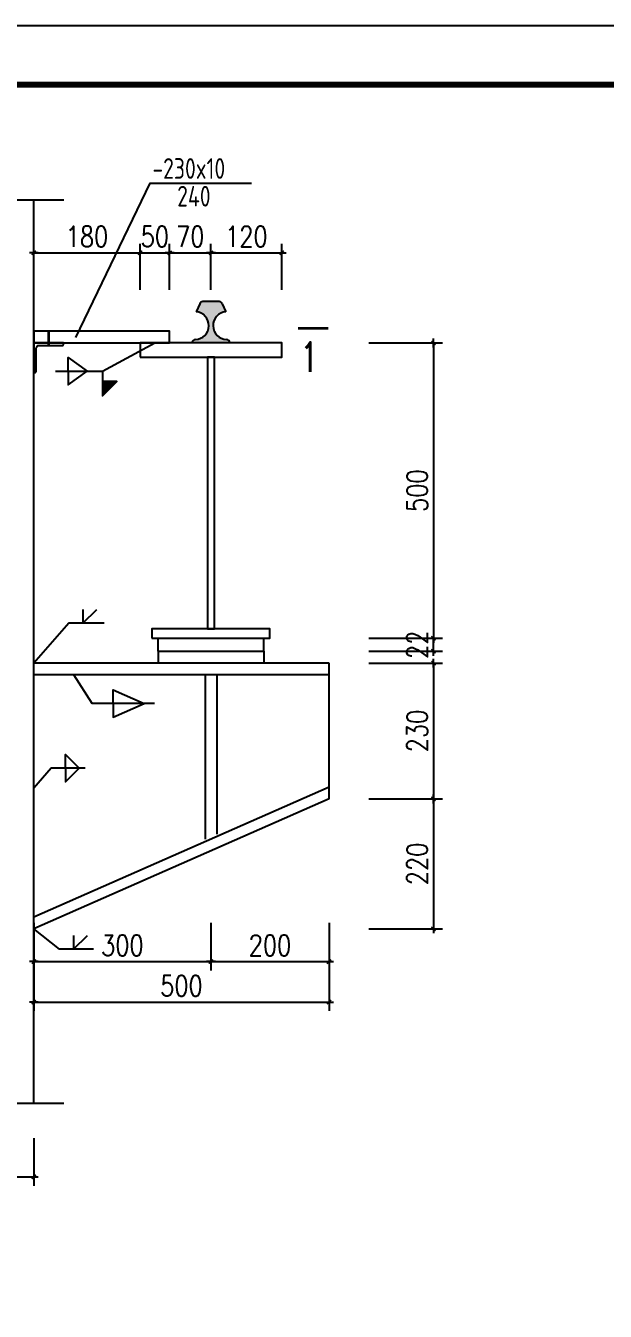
# Model space of a CAD drawing. Extents: x 69728788 to 149766163, y 20718153 to 43663798.
# Drawn here: x 74855870 to 74865686, y 20964879 to 20986646 of the extents above; entities that cross this region are included whole.
import ezdxf
from ezdxf.enums import TextEntityAlignment as Align

# ---------------------------------------------------------------- set-up
doc = ezdxf.new("R2010")
doc.units = 0
doc.header["$LTSCALE"] = 1000
doc.header["$MEASUREMENT"] = 0
doc.layers.get('0').update_dxf_attribs({"linetype": 'CONTINUOUS'})
doc.layers.get('DEFPOINTS').update_dxf_attribs({"linetype": 'CONTINUOUS'})
for name, color, linetype in [('1-TO', 3, 'CONTINUOUS'), ('AD', 3, 'CONTINUOUS'), ('AXIS', 3, 'CONTINUOUS'), ('PUB_DIM', 3, 'CONTINUOUS'), ('PUB_TEXT', 7, 'CONTINUOUS'), ('PUB_TITLE', 4, 'CONTINUOUS'), ('S', 2, 'CONTINUOUS')]:
    doc.layers.add(name, color=color, linetype=linetype)
doc.styles.add('DIM_FONT', font='SIMPLEX.shx', dxfattribs={"width": 0.8})
doc.styles.add('TSSD_Rein', font='atssdeng.shx', dxfattribs={"width": 0.7, "bigfont": 'atssdchn.shx'})
doc.dimstyles.new('AXIS-BZ-JD', dxfattribs={"dimtxt": 350, "dimasz": 0.5, "dimexe": 150, "dimexo": 100, "dimgap": 100, "dimtad": 1, "dimdec": 0, "dimlfac": 0.1, "dimzin": 0, "dimdsep": 46, "dimtxsty": 'DIM_FONT', "dimblk1": '_DIMX', "dimblk2": '_DIMX', "dimsah": 1, "dimcen": 0.09, "dimclrt": 3, "dimadec": 0, "dimazin": 0, "dimtfac": 1, "dimtdec": 0, "dimtix": 1, "dimtmove": 2, "dimatfit": 3, "dimldrblk": '_DIMX', "dimfxl": 1, "dimtolj": 1, "dimtzin": 0, "dimarcsym": 0})

# ---------------------------------------------------------------- blocks, each defined once
blk = doc.blocks.new('_DIMX')
blk.add_line((-150, 0), (150, 0))
at = {"const_width": 50}
blk.add_lwpolyline([(-70, -70), (70, 70)], dxfattribs=at)
blk = doc.blocks.new('*D390')
at = {"layer": 'AXIS', "color": 0, "lineweight": -2}
for p, q in [((74861682.38341905, 20973553.61323229), (74862926.71794738, 20973553.61323229)), ((74862776.71794738, 20973553.11323229), (74862776.71794738, 20971354.11323229)), ((74861682.38341905, 20971353.61323229), (74862926.71794738, 20971353.61323229))]:
    blk.add_line(p, q, dxfattribs=at)
at = {"layer": 'DEFPOINTS', "color": 0}
for p in [(74861582.38341905, 20973553.61323229), (74861582.38341905, 20971353.61323229), (74862776.71794738, 20971353.61323229)]:
    blk.add_point(p, dxfattribs=at)
at = {"layer": 'AXIS', "color": 0, "lineweight": -2, "xscale": 0.5, "yscale": 0.5, "zscale": 0.5}
for p, rotation in [((74862776.71794738, 20973553.61323229), 90), ((74862776.71794738, 20971353.61323229), 270)]:
    blk.add_blockref('_DIMX', p, dxfattribs=dict(at, rotation=rotation))
at = {"layer": 'AXIS', "color": 3, "insert": (74862501.71794738, 20972453.6132323), "char_height": 350, "attachment_point": 5, "rotation": 90, "style": 'DIM_FONT'}
blk.add_mtext('\\A1;220', dxfattribs=at)
blk = doc.blocks.new('*D391')
at = {"layer": 'AXIS', "color": 0, "lineweight": -2}
for p, q in [((74861682.38341905, 20975853.61323229), (74862926.71794738, 20975853.61323229)), ((74862776.71794738, 20975853.11323229), (74862776.71794738, 20973554.11323229)), ((74861682.38341905, 20973553.61323229), (74862926.71794738, 20973553.61323229))]:
    blk.add_line(p, q, dxfattribs=at)
at = {"layer": 'DEFPOINTS', "color": 0}
for p in [(74861582.38341905, 20975853.61323229), (74861582.38341905, 20973553.61323229), (74862776.71794738, 20973553.61323229)]:
    blk.add_point(p, dxfattribs=at)
at = {"layer": 'AXIS', "color": 0, "lineweight": -2, "xscale": 0.5, "yscale": 0.5, "zscale": 0.5}
for p, rotation in [((74862776.71794738, 20975853.61323229), 90), ((74862776.71794738, 20973553.61323229), 270)]:
    blk.add_blockref('_DIMX', p, dxfattribs=dict(at, rotation=rotation))
at = {"layer": 'AXIS', "color": 3, "insert": (74862501.71794738, 20974703.6132323), "char_height": 350, "attachment_point": 5, "rotation": 90, "style": 'DIM_FONT'}
blk.add_mtext('\\A1;230', dxfattribs=at)
blk = doc.blocks.new('*D392')
at = {"layer": 'AXIS', "color": 0, "lineweight": -2}
for p, q in [((74861682.38341905, 20981273.61323229), (74862926.71794738, 20981273.61323229)), ((74862776.71794738, 20981273.11323229), (74862776.71794738, 20976274.11323229)), ((74861682.38341905, 20976273.61323229), (74862926.71794738, 20976273.61323229))]:
    blk.add_line(p, q, dxfattribs=at)
at = {"layer": 'DEFPOINTS', "color": 0}
for p in [(74861582.38341905, 20981273.61323229), (74861582.38341905, 20976273.61323229), (74862776.71794738, 20976273.61323229)]:
    blk.add_point(p, dxfattribs=at)
at = {"layer": 'AXIS', "color": 0, "lineweight": -2, "xscale": 0.5, "yscale": 0.5, "zscale": 0.5}
for p, rotation in [((74862776.71794738, 20981273.61323229), 90), ((74862776.71794738, 20976273.61323229), 270)]:
    blk.add_blockref('_DIMX', p, dxfattribs=dict(at, rotation=rotation))
at = {"layer": 'AXIS', "color": 3, "insert": (74862501.71794738, 20978773.6132323), "char_height": 350, "attachment_point": 5, "rotation": 90, "style": 'DIM_FONT'}
blk.add_mtext('\\A1;500', dxfattribs=at)
blk = doc.blocks.new('*D393')
at = {"layer": 'AXIS', "color": 0, "lineweight": -2}
for p, q in [((74856007.53843144, 20970880.50333188), (74856007.53843144, 20969964.29960291)), ((74861007.53843144, 20970880.50333188), (74861007.53843144, 20969964.29960291)), ((74856008.03843144, 20970114.29960291), (74861007.03843144, 20970114.29960291))]:
    blk.add_line(p, q, dxfattribs=at)
at = {"layer": 'DEFPOINTS', "color": 0}
for p in [(74856007.53843144, 20970980.50333188), (74861007.53843144, 20970980.50333188), (74861007.53843144, 20970114.29960291)]:
    blk.add_point(p, dxfattribs=at)
at = {"layer": 'AXIS', "color": 0, "lineweight": -2, "xscale": 0.5, "yscale": 0.5, "zscale": 0.5, "rotation": 180}
blk.add_blockref('_DIMX', (74856007.53843144, 20970114.29960291), dxfattribs=at)
at = {"layer": 'AXIS', "color": 0, "lineweight": -2, "xscale": 0.5, "yscale": 0.5, "zscale": 0.5}
blk.add_blockref('_DIMX', (74861007.53843144, 20970114.29960291), dxfattribs=at)
at = {"layer": 'AXIS', "color": 3, "insert": (74858507.53843144, 20970389.29960291), "char_height": 350, "attachment_point": 5, "style": 'DIM_FONT'}
blk.add_mtext('\\A1;500', dxfattribs=at)
blk = doc.blocks.new('*D394')
at = {"layer": 'AXIS', "color": 0, "lineweight": -2}
for p, q in [((74859007.53843144, 20971453.61323229), (74859007.53843144, 20970649.74471181)), ((74861007.53843144, 20971453.61323229), (74861007.53843144, 20970649.74471181)), ((74859008.03843144, 20970799.74471181), (74861007.03843144, 20970799.74471181))]:
    blk.add_line(p, q, dxfattribs=at)
at = {"layer": 'DEFPOINTS', "color": 0}
for p in [(74859007.53843144, 20971553.61323229), (74861007.53843144, 20971553.61323229), (74861007.53843144, 20970799.74471181)]:
    blk.add_point(p, dxfattribs=at)
at = {"layer": 'AXIS', "color": 0, "lineweight": -2, "xscale": 0.5, "yscale": 0.5, "zscale": 0.5, "rotation": 180}
blk.add_blockref('_DIMX', (74859007.53843144, 20970799.74471181), dxfattribs=at)
at = {"layer": 'AXIS', "color": 0, "lineweight": -2, "xscale": 0.5, "yscale": 0.5, "zscale": 0.5}
blk.add_blockref('_DIMX', (74861007.53843144, 20970799.74471181), dxfattribs=at)
at = {"layer": 'AXIS', "color": 3, "insert": (74860007.53843144, 20971074.74471181), "char_height": 350, "attachment_point": 5, "style": 'DIM_FONT'}
blk.add_mtext('\\A1;200', dxfattribs=at)
blk = doc.blocks.new('*D395')
at = {"layer": 'AXIS', "color": 0, "lineweight": -2}
for p, q in [((74856007.53843144, 20971453.61323229), (74856007.53843144, 20970649.74471181)), ((74859007.53843144, 20971453.61323229), (74859007.53843144, 20970649.74471181)), ((74856008.03843144, 20970799.74471181), (74859007.03843144, 20970799.74471181))]:
    blk.add_line(p, q, dxfattribs=at)
at = {"layer": 'DEFPOINTS', "color": 0}
for p in [(74856007.53843144, 20971553.61323229), (74859007.53843144, 20971553.61323229), (74859007.53843144, 20970799.74471181)]:
    blk.add_point(p, dxfattribs=at)
at = {"layer": 'AXIS', "color": 0, "lineweight": -2, "xscale": 0.5, "yscale": 0.5, "zscale": 0.5, "rotation": 180}
blk.add_blockref('_DIMX', (74856007.53843144, 20970799.74471181), dxfattribs=at)
at = {"layer": 'AXIS', "color": 0, "lineweight": -2, "xscale": 0.5, "yscale": 0.5, "zscale": 0.5}
blk.add_blockref('_DIMX', (74859007.53843144, 20970799.74471181), dxfattribs=at)
at = {"layer": 'AXIS', "color": 3, "insert": (74857507.53843144, 20971074.74471181), "char_height": 350, "attachment_point": 5, "style": 'DIM_FONT'}
blk.add_mtext('\\A1;300', dxfattribs=at)
blk = doc.blocks.new('*D396')
at = {"layer": 'AXIS', "color": 0, "lineweight": -2}
for p, q in [((74859007.53843144, 20982171.47697992), (74859007.53843144, 20982950.89978314)), ((74860207.53843144, 20982171.47697992), (74860207.53843144, 20982950.89978314)), ((74859008.03843144, 20982800.89978314), (74860207.03843144, 20982800.89978314))]:
    blk.add_line(p, q, dxfattribs=at)
at = {"layer": 'DEFPOINTS', "color": 0}
for p in [(74860207.53843144, 20982800.89978314), (74859007.53843144, 20982071.47697992), (74860207.53843144, 20982071.47697992)]:
    blk.add_point(p, dxfattribs=at)
at = {"layer": 'AXIS', "color": 0, "lineweight": -2, "xscale": 0.5, "yscale": 0.5, "zscale": 0.5, "rotation": 180}
blk.add_blockref('_DIMX', (74859007.53843144, 20982800.89978314), dxfattribs=at)
at = {"layer": 'AXIS', "color": 0, "lineweight": -2, "xscale": 0.5, "yscale": 0.5, "zscale": 0.5}
blk.add_blockref('_DIMX', (74860207.53843144, 20982800.89978314), dxfattribs=at)
at = {"layer": 'AXIS', "color": 3, "insert": (74859607.53843144, 20983075.89978314), "char_height": 350, "attachment_point": 5, "style": 'DIM_FONT'}
blk.add_mtext('\\A1;120', dxfattribs=at)
blk = doc.blocks.new('*D397')
at = {"layer": 'AXIS', "color": 0, "lineweight": -2}
for p, q in [((74858307.53843144, 20982171.47697992), (74858307.53843144, 20982950.89978314)), ((74859007.53843144, 20982171.47697992), (74859007.53843144, 20982950.89978314)), ((74858308.03843144, 20982800.89978314), (74859007.03843144, 20982800.89978314))]:
    blk.add_line(p, q, dxfattribs=at)
at = {"layer": 'DEFPOINTS', "color": 0}
for p in [(74859007.53843144, 20982800.89978314), (74858307.53843144, 20982071.47697992), (74859007.53843144, 20982071.47697992)]:
    blk.add_point(p, dxfattribs=at)
at = {"layer": 'AXIS', "color": 0, "lineweight": -2, "xscale": 0.5, "yscale": 0.5, "zscale": 0.5, "rotation": 180}
blk.add_blockref('_DIMX', (74858307.53843144, 20982800.89978314), dxfattribs=at)
at = {"layer": 'AXIS', "color": 0, "lineweight": -2, "xscale": 0.5, "yscale": 0.5, "zscale": 0.5}
blk.add_blockref('_DIMX', (74859007.53843144, 20982800.89978314), dxfattribs=at)
at = {"layer": 'AXIS', "color": 3, "insert": (74858657.53843144, 20983075.89978314), "char_height": 350, "attachment_point": 5, "style": 'DIM_FONT'}
blk.add_mtext('\\A1;70', dxfattribs=at)
blk = doc.blocks.new('*D398')
at = {"layer": 'AXIS', "color": 0, "lineweight": -2}
for p, q in [((74857807.53843144, 20982171.47697992), (74857807.53843144, 20982950.89978314)), ((74858307.53843144, 20982171.47697992), (74858307.53843144, 20982950.89978314)), ((74857807.03843144, 20982800.89978314), (74857806.53843144, 20982800.89978314)), ((74857807.53843144, 20982800.89978314), (74858307.53843144, 20982800.89978314)), ((74858308.03843144, 20982800.89978314), (74858308.53843144, 20982800.89978314))]:
    blk.add_line(p, q, dxfattribs=at)
at = {"layer": 'DEFPOINTS', "color": 0}
for p in [(74858307.53843144, 20982800.89978314), (74857807.53843144, 20982071.47697992), (74858307.53843144, 20982071.47697992)]:
    blk.add_point(p, dxfattribs=at)
at = {"layer": 'AXIS', "color": 0, "lineweight": -2, "xscale": 0.5, "yscale": 0.5, "zscale": 0.5}
blk.add_blockref('_DIMX', (74857807.53843144, 20982800.89978314), dxfattribs=at)
at = {"layer": 'AXIS', "color": 0, "lineweight": -2, "xscale": 0.5, "yscale": 0.5, "zscale": 0.5, "rotation": 180}
blk.add_blockref('_DIMX', (74858307.53843144, 20982800.89978314), dxfattribs=at)
at = {"layer": 'AXIS', "color": 3, "insert": (74858057.53843144, 20983075.89978314), "char_height": 350, "attachment_point": 5, "style": 'DIM_FONT'}
blk.add_mtext('\\A1;50', dxfattribs=at)
blk = doc.blocks.new('*D399')
at = {"layer": 'AXIS', "color": 0, "lineweight": -2}
for p, q in [((74856007.53843144, 20982171.47697992), (74856007.53843144, 20982950.89978314)), ((74857807.53843144, 20982171.47697992), (74857807.53843144, 20982950.89978314)), ((74856008.03843144, 20982800.89978314), (74857807.03843144, 20982800.89978314))]:
    blk.add_line(p, q, dxfattribs=at)
at = {"layer": 'DEFPOINTS', "color": 0}
for p in [(74857807.53843144, 20982800.89978314), (74856007.53843144, 20982071.47697992), (74857807.53843144, 20982071.47697992)]:
    blk.add_point(p, dxfattribs=at)
at = {"layer": 'AXIS', "color": 0, "lineweight": -2, "xscale": 0.5, "yscale": 0.5, "zscale": 0.5, "rotation": 180}
blk.add_blockref('_DIMX', (74856007.53843144, 20982800.89978314), dxfattribs=at)
at = {"layer": 'AXIS', "color": 0, "lineweight": -2, "xscale": 0.5, "yscale": 0.5, "zscale": 0.5}
blk.add_blockref('_DIMX', (74857807.53843144, 20982800.89978314), dxfattribs=at)
at = {"layer": 'AXIS', "color": 3, "insert": (74856907.53843144, 20983075.89978314), "char_height": 350, "attachment_point": 5, "style": 'DIM_FONT'}
blk.add_mtext('\\A1;180', dxfattribs=at)
blk = doc.blocks.new('*D400')
at = {"layer": 'AXIS', "color": 0, "lineweight": -2}
for p, q in [((74861682.38341905, 20976273.61323229), (74862926.71794738, 20976273.61323229)), ((74862776.71794738, 20976274.11323229), (74862776.71794738, 20976274.61323229)), ((74862776.71794738, 20976053.61323229), (74862776.71794738, 20976273.61323229)), ((74861682.38341905, 20976053.61323229), (74862926.71794738, 20976053.61323229)), ((74862776.71794738, 20976053.11323229), (74862776.71794738, 20976052.61323229))]:
    blk.add_line(p, q, dxfattribs=at)
at = {"layer": 'DEFPOINTS', "color": 0}
for p in [(74861582.38341905, 20976273.61323229), (74862776.71794738, 20976273.61323229), (74861582.38341905, 20976053.61323229)]:
    blk.add_point(p, dxfattribs=at)
at = {"layer": 'AXIS', "color": 0, "lineweight": -2, "xscale": 0.5, "yscale": 0.5, "zscale": 0.5}
for p, rotation in [((74862776.71794738, 20976273.61323229), 270), ((74862776.71794738, 20976053.61323229), 90)]:
    blk.add_blockref('_DIMX', p, dxfattribs=dict(at, rotation=rotation))
at = {"layer": 'AXIS', "color": 3, "insert": (74862501.71794738, 20976163.6132323), "char_height": 350, "attachment_point": 5, "rotation": 90, "style": 'DIM_FONT'}
blk.add_mtext('\\A1;22', dxfattribs=at)
blk = doc.blocks.new('*D401')
at = {"layer": 'AXIS', "color": 0, "lineweight": -2}
for p, q in [((74854007.53843144, 20967809.37592283), (74854007.53843144, 20967005.50740235)), ((74856007.53843144, 20967809.37592283), (74856007.53843144, 20967005.50740235)), ((74854008.03843144, 20967155.50740235), (74856007.03843144, 20967155.50740235))]:
    blk.add_line(p, q, dxfattribs=at)
at = {"layer": 'DEFPOINTS', "color": 0}
for p in [(74854007.53843144, 20967909.37592283), (74856007.53843144, 20967909.37592283), (74856007.53843144, 20967155.50740235)]:
    blk.add_point(p, dxfattribs=at)
at = {"layer": 'AXIS', "color": 0, "lineweight": -2, "xscale": 0.5, "yscale": 0.5, "zscale": 0.5, "rotation": 180}
blk.add_blockref('_DIMX', (74854007.53843144, 20967155.50740235), dxfattribs=at)
at = {"layer": 'AXIS', "color": 0, "lineweight": -2, "xscale": 0.5, "yscale": 0.5, "zscale": 0.5}
blk.add_blockref('_DIMX', (74856007.53843144, 20967155.50740235), dxfattribs=at)
at = {"layer": 'AXIS', "color": 3, "insert": (74855007.53843144, 20967430.50740235), "char_height": 350, "attachment_point": 5, "style": 'DIM_FONT'}
blk.add_mtext('\\A1;200', dxfattribs=at)

msp = doc.modelspace()

# ---------------------------------------------------------------- hatches: boundary and pattern name
at = {"layer": 'AD'}
h = msp.add_hatch(color=256, dxfattribs=at)
edge = h.paths.add_edge_path()
edge.add_ellipse((74859279.41257238, 20981567.18512712), major_axis=(166.4569221049125, 166.4569221049125), ratio=0.9999999999968987, start_angle=49.910871716136114, end_angle=223.6353504180226, ccw=False)
edge.add_line((74859259.26044324, 20981801.72660645), (74859198.0055293, 20981939.21030106))
edge.add_ellipse((74859144.70638086, 20981915.46323229), major_axis=(-41.25968068195007, 41.25968068195007), ratio=0.9999999999981506, start_angle=249.0150334845456, end_angle=315.0000000006329)
edge.add_line((74859144.70638086, 20981973.81323229), (74859007.53843144, 20981973.81323229))
edge.add_line((74859007.53843144, 20981973.81323229), (74858870.37048201, 20981973.81323229))
edge.add_ellipse((74858870.37048201, 20981915.46323229), major_axis=(-41.25968068086726, 41.25968068086726), ratio=0.9999999999969644, start_angle=-44.99999999985835, end_angle=20.98496651648669)
edge.add_line((74858817.07133357, 20981939.21030106), (74858755.81641963, 20981801.72660645))
edge.add_ellipse((74858735.66429047, 20981567.18512712), major_axis=(166.4569221052644, 166.4569221052644), ratio=0.9999999999960867, start_angle=226.3646495816379, end_angle=400.08912828370217, ccw=False)
edge.add_ellipse((74858744.96343143, 20981273.61323229), major_axis=(41.25968068180472, 41.25968068180471), ratio=0.999999999997602, start_angle=48.62857241695774, end_angle=134.999999999817)
edge.add_line((74858686.61343144, 20981273.61323229), (74859328.46343145, 20981273.61323229))
edge.add_ellipse((74859270.11343144, 20981273.61323228), major_axis=(-41.25968068254841, 41.25968068254841), ratio=0.9999999999983267, start_angle=225.0000000008481, end_angle=311.3714275858732)
h = msp.add_hatch(color=256, dxfattribs=at)
edge = h.paths.add_edge_path()
edge.add_ellipse((74859279.41257238, 20981567.18512712), major_axis=(-166.4569221047524, 166.4569221047524), ratio=0.9999999999986043, start_angle=-40.089128283990874, end_angle=133.6353504178933, ccw=False)
edge.add_line((74859259.26044324, 20981801.72660645), (74859198.0055293, 20981939.21030106))
edge.add_ellipse((74859144.70638086, 20981915.46323229), major_axis=(41.25968068189817, 41.25968068189816), ratio=0.9999999999986611, start_angle=339.015033484531, end_angle=405.0000000007242)
edge.add_line((74859144.70638086, 20981973.81323229), (74859007.53843144, 20981973.81323229))
edge.add_line((74859007.53843144, 20981973.81323229), (74858870.37048201, 20981973.81323229))
edge.add_ellipse((74858870.37048201, 20981915.46323229), major_axis=(41.25968068089574, 41.25968068089572), ratio=0.9999999999978806, start_angle=45.00000000028934, end_angle=110.9849665163879)
edge.add_line((74858817.07133357, 20981939.21030106), (74858755.81641963, 20981801.72660645))
edge.add_ellipse((74858735.66429047, 20981567.18512712), major_axis=(-166.4569221049668, 166.4569221049667), ratio=0.9999999999994001, start_angle=136.3646495815088, end_angle=310.0891282835724, ccw=False)
edge.add_ellipse((74858744.96343143, 20981273.61323229), major_axis=(41.25968068182713, 41.25968068182713), ratio=0.9999999999984494, start_angle=48.62857241693366, end_angle=134.9999999998413)
edge.add_line((74858686.61343144, 20981273.61323229), (74859328.46343145, 20981273.61323229))
edge.add_ellipse((74859270.11343144, 20981273.61323228), major_axis=(41.25968068248188, 41.25968068248188), ratio=0.9999999999994215, start_angle=315.0000000007836, end_angle=401.3714275859372)
at = {"layer": 'PUB_TEXT'}
msp.add_hatch(color=256, dxfattribs=at).paths.add_polyline_path([(74857169.4052529, 20980619.80634141), (74857169.4052529, 20980377.41285907), (74857411.79873523, 20980619.80634141)])
msp.add_hatch(color=256, dxfattribs=at).paths.add_polyline_path([(74857169.4052529, 20980619.80634141), (74857169.4052529, 20980377.41285907), (74857411.79873523, 20980619.80634141)])

# ---------------------------------------------------------------- linework, layer by layer
at = {"layer": '1-TO'}
for p, q in [((74856007.53843144, 20968401.62754537), (74856007.53843144, 20983700.06291003)), ((74858111.6318318, 20976053.61323229), (74858111.6318318, 20976273.61323229)), ((74859903.44503106, 20976053.61323229), (74859903.44503106, 20976273.61323229)), ((74858111.6318318, 20976053.61323229), (74859903.44503106, 20976053.61323229)), ((74861007.53843144, 20975853.61323229), (74856007.53843144, 20975853.61323229)), ((74861007.53843144, 20973553.61323229), (74861007.53843144, 20975853.61323229)), ((74861007.53843144, 20975653.61323229), (74856007.53843144, 20975653.61323229)), ((74858907.53843144, 20975653.61323229), (74858907.53843144, 20972873.61323228)), ((74859107.53843144, 20975653.61323229), (74859107.53843144, 20972957.4227561)), ((74861007.53843144, 20973753.61323229), (74856007.53843144, 20971553.61323229)), ((74861007.53843144, 20973553.61323229), (74856007.53843144, 20971353.61323229))]:
    msp.add_line(p, q, dxfattribs=at)
for points in [[(74856007.53843144, 20981273.61323229), (74858307.53843144, 20981273.61323229), (74858307.53843144, 20981473.61323229), (74856007.53843144, 20981473.61323229)], [(74856007.53843144, 20981273.61323229), (74858307.53843144, 20981273.61323229), (74858307.53843144, 20981473.61323229), (74856007.53843144, 20981473.61323229)], [(74857807.53843144, 20981033.61323229), (74860207.53843144, 20981033.61323229), (74860207.53843144, 20981273.61323229), (74857807.53843144, 20981273.61323229)], [(74857807.53843144, 20981033.61323229), (74860207.53843144, 20981033.61323229), (74860207.53843144, 20981273.61323229), (74857807.53843144, 20981273.61323229)], [(74859067.53843144, 20976433.61323229), (74859067.53843144, 20981033.61323229), (74858947.53843144, 20981033.61323229), (74858947.53843144, 20976433.61323229)], [(74859067.53843144, 20976433.61323229), (74859067.53843144, 20981033.61323229), (74858947.53843144, 20981033.61323229), (74858947.53843144, 20976433.61323229)], [(74858007.53843144, 20976273.61323229), (74860007.53843144, 20976273.61323229), (74860007.53843144, 20976433.61323229), (74858007.53843144, 20976433.61323229)], [(74858007.53843144, 20976273.61323229), (74860007.53843144, 20976273.61323229), (74860007.53843144, 20976433.61323229), (74858007.53843144, 20976433.61323229)]]:
    msp.add_lwpolyline(points, close=True, dxfattribs=at)
at = {"layer": 'AD'}
for p, q in [((74858817.07133357, 20981939.21030106), (74858755.81641963, 20981801.72660645)), ((74859144.70638086, 20981973.81323229), (74858870.37048201, 20981973.81323229)), ((74859198.0055293, 20981939.21030106), (74859259.26044324, 20981801.72660645)), ((74859328.46343143, 20981273.61323229), (74858686.61343144, 20981273.61323229))]:
    msp.add_line(p, q, dxfattribs=at)
for points in [[(74851445.27406842, 20983700.06291003), (74854155.86917295, 20983700.06291003), (74854155.86917295, 20983945.30769406), (74853091.22312814, 20983508.211321), (74853091.22312814, 20983700.06291003), (74856517.28157373, 20983700.06291003)], [(74851445.27406842, 20983700.06291003), (74854155.86917295, 20983700.06291003), (74854155.86917295, 20983945.30769406), (74853091.22312814, 20983508.211321), (74853091.22312814, 20983700.06291003), (74856517.28157373, 20983700.06291003)], [(74851445.27406842, 20968401.62754537), (74854017.18932323, 20968401.62754537), (74854017.18932323, 20968156.38276134), (74854202.54327843, 20968593.4791344), (74854202.54327843, 20968401.62754537), (74856517.28157373, 20968401.62754537)], [(74851445.27406842, 20968401.62754537), (74854017.18932323, 20968401.62754537), (74854017.18932323, 20968156.38276134), (74854202.54327843, 20968593.4791344), (74854202.54327843, 20968401.62754537), (74856517.28157373, 20968401.62754537)]]:
    msp.add_lwpolyline(points, dxfattribs=at)
for centre, radius, start, end in [((74858870.37048201, 20981915.46323229), 58.35000000000122, 90, 155.9849666420024), ((74859144.70638086, 20981915.46323229), 58.35000000000122, 24.01503335799763, 90), ((74858735.66429047, 20981567.18512712), 235.4056367916692, 272.2639430092236, 85.08912807125442), ((74859279.41257238, 20981567.18512712), 235.4056367916692, 94.91087192874558, 267.7360569907764), ((74858744.96343143, 20981273.61323229), 58.35000000000122, 90, 180), ((74859270.11343144, 20981273.61323229), 58.35000000000122, 0, 90)]:
    msp.add_arc(centre, radius, start, end, dxfattribs=at)
at = {"layer": 'AXIS'}
for p, q in [((74858111.6318318, 20976053.61323229), (74858111.6318318, 20975853.61323229)), ((74859903.44503106, 20976053.61323229), (74859903.44503106, 20975853.61323229))]:
    msp.add_line(p, q, dxfattribs=at)
at = {"layer": 'AXIS', "const_width": 50}
msp.add_lwpolyline([(74856258.60961951, 20981233.61323229), (74856258.60961951, 20981473.61323229)], dxfattribs=at)
msp.add_lwpolyline([(74856258.60961951, 20981233.61323229), (74856258.60961951, 20981473.61323229)], dxfattribs=at)
at = {"layer": 'PUB_DIM', "const_width": 50}
msp.add_lwpolyline([(74860479.0682479, 20981522.10933786), (74860994.67053589, 20981522.10933786)], dxfattribs=at)
msp.add_lwpolyline([(74860479.0682479, 20981522.10933786), (74860994.67053589, 20981522.10933786)], dxfattribs=at)
at = {"layer": 'PUB_TEXT'}
for points in [[(74856720.02470145, 20981364.40616466), (74857975.74501885, 20983979.11751001), (74859694.84473996, 20983979.11751001)], [(74856375.46265599, 20980797.43230183), (74857169.4052529, 20980797.43230183), (74858057.53843144, 20981273.61323229)], [(74856375.46265599, 20980797.43230183), (74857169.4052529, 20980797.43230183), (74858057.53843144, 20981273.61323229)], [(74856591.05513011, 20980797.43230183), (74856591.05513011, 20981030.09431425), (74856908.39311768, 20980797.43230183)], [(74856591.05513011, 20980797.43230183), (74856591.05513011, 20980564.77028941), (74856908.39311768, 20980797.43230183)], [(74856591.05513011, 20980797.43230183), (74856591.05513011, 20980564.77028941), (74856908.39311768, 20980797.43230183)], [(74857169.4052529, 20980797.43230183), (74857169.4052529, 20980377.41285907), (74857411.79873523, 20980619.80634141), (74857169.4052529, 20980619.80634141)], [(74857169.4052529, 20980797.43230183), (74857169.4052529, 20980377.41285907), (74857411.79873523, 20980619.80634141), (74857169.4052529, 20980619.80634141)], [(74856837.05848128, 20976762.83607071), (74856837.05848128, 20976530.17405829), (74857072.2920008, 20976762.83607071)], [(74856837.05848128, 20976762.83607071), (74856837.05848128, 20976530.17405829), (74857072.2920008, 20976762.83607071)], [(74857200.83661708, 20976530.17405829), (74856598.95803237, 20976530.17405829), (74856007.53843144, 20975853.61323229)], [(74857200.83661708, 20976530.17405829), (74856598.95803237, 20976530.17405829), (74856007.53843144, 20975853.61323229)], [(74857876.85854384, 20975168.07647795), (74856997.20537707, 20975168.07647795), (74856686.9595687, 20975653.61323229)], [(74858050.06841819, 20975168.07647795), (74856997.20537707, 20975168.07647795), (74856686.9595687, 20975653.61323229)], [(74857349.9477505, 20975168.07647795), (74857349.9477505, 20975400.73849038), (74857876.85854384, 20975168.07647795)], [(74857349.9477505, 20975168.07647795), (74857349.9477505, 20975400.73849038), (74857876.85854384, 20975168.07647795)], [(74857349.9477505, 20975168.07647795), (74857349.9477505, 20974935.41446553), (74857876.85854384, 20975168.07647795)], [(74857349.9477505, 20975168.07647795), (74857349.9477505, 20974935.41446553), (74857876.85854384, 20975168.07647795)], [(74856541.34868081, 20974073.50605621), (74856541.34868081, 20974306.16806863), (74856774.01069324, 20974073.50605621)], [(74856541.34868081, 20974073.50605621), (74856541.34868081, 20974306.16806863), (74856774.01069324, 20974073.50605621)], [(74856879.14197749, 20974073.50605621), (74856303.2482319, 20974073.50605621), (74856007.53843144, 20973735.22564321)], [(74856879.14197749, 20974073.50605621), (74856303.2482319, 20974073.50605621), (74856007.53843144, 20973735.22564321)], [(74856541.34868081, 20974073.50605621), (74856541.34868081, 20973840.84404379), (74856774.01069324, 20974073.50605621)], [(74856541.34868081, 20974073.50605621), (74856541.34868081, 20973840.84404379), (74856774.01069324, 20974073.50605621)], [(74857020.14307289, 20971010.42266267), (74856444.2493273, 20971010.42266267), (74856007.53843144, 20971353.61323229)], [(74857020.14307289, 20971010.42266267), (74856444.2493273, 20971010.42266267), (74856007.53843144, 20971353.61323229)], [(74857020.14307289, 20971010.42266267), (74856444.2493273, 20971010.42266267), (74856007.53843144, 20971353.61323229)], [(74857020.14307289, 20971010.42266267), (74856444.2493273, 20971010.42266267), (74856007.53843144, 20971353.61323229)], [(74856682.34977621, 20971243.08467509), (74856682.34977621, 20971010.42266267), (74856915.01178864, 20971243.08467509)], [(74856682.34977621, 20971243.08467509), (74856682.34977621, 20971010.42266267), (74856915.01178864, 20971243.08467509)], [(74856682.34977621, 20971243.08467509), (74856682.34977621, 20971010.42266267), (74856915.01178864, 20971243.08467509)], [(74856682.34977621, 20971243.08467509), (74856682.34977621, 20971010.42266267), (74856915.01178864, 20971243.08467509)]]:
    msp.add_lwpolyline(points, dxfattribs=at)
at = {"layer": 'PUB_TITLE'}
msp.add_lwpolyline([(74842796.3028227, 20944645.56464857), (74931996.3028227, 20944645.56464857), (74931996.3028227, 20986645.56464857), (74842796.3028227, 20986645.56464857)], close=True, dxfattribs=at)
at = {"layer": 'PUB_TITLE', "const_width": 100}
msp.add_lwpolyline([(74845296.3028227, 20945645.56464857), (74930996.3028227, 20945645.56464857), (74930996.3028227, 20985645.56464857), (74845296.3028227, 20985645.56464857)], close=True, dxfattribs=at)
at = {"layer": 'S'}
msp.add_lwpolyline([(74856007.53843144, 20981273.61323229), (74856007.53843144, 20980773.61323229), (74856034.20509811, 20980773.61323229, 0.4142135623730951), (74856047.53843144, 20980786.94656562), (74856047.53843144, 20981178.61323229, -0.4142135623730951), (74856102.53843144, 20981233.61323229), (74856494.20509811, 20981233.61323229, 0.4142135623730951), (74856507.53843144, 20981246.94656562), (74856507.53843144, 20981273.61323229)], format="xyb", close=True, dxfattribs=at)
msp.add_lwpolyline([(74856007.53843144, 20981273.61323229), (74856007.53843144, 20980773.61323229), (74856034.20509811, 20980773.61323229, 0.4142135623730951), (74856047.53843144, 20980786.94656562), (74856047.53843144, 20981178.61323229, -0.4142135623730951), (74856102.53843144, 20981233.61323229), (74856494.20509811, 20981233.61323229, 0.4142135623730951), (74856507.53843144, 20981246.94656562), (74856507.53843144, 20981273.61323229)], format="xyb", close=True, dxfattribs=at)

# ---------------------------------------------------------------- texts
at = {"layer": 'PUB_DIM', "style": 'DIM_FONT', "width": 0.7070000000530854}
msp.add_text('1', height=500, dxfattribs=at).set_placement((74860675.42288718, 20981033.62793317), align=Align.MIDDLE)
msp.add_text('1', height=500, dxfattribs=at).set_placement((74860675.42288718, 20981033.62793317), align=Align.MIDDLE)
at = {"layer": 'PUB_TEXT', "style": 'TSSD_Rein', "width": 0.8000000000465661}
for s, p in [('-230x10', (74858015.79814513, 20984053.179493)), ('240', (74858435.6931673, 20983583.89903637))]:
    msp.add_text(s, height=350, dxfattribs=at).set_placement(p)

# ---------------------------------------------------------------- dimensions: what is measured, and where the dimension line sits
at = {"layer": 'AXIS'}
for base, p1, p2, picture, middle in [((74857807.53843144, 20982800.89978314), (74856007.53843144, 20982071.47697992), (74857807.53843144, 20982071.47697992), '*D399', (74856907.53843144, 20983075.89978314)), ((74858307.53843144, 20982800.89978314), (74857807.53843144, 20982071.47697992), (74858307.53843144, 20982071.47697992), '*D398', (74858057.53843144, 20983075.89978314)), ((74859007.53843144, 20982800.89978314), (74858307.53843144, 20982071.47697992), (74859007.53843144, 20982071.47697992), '*D397', (74858657.53843144, 20983075.89978314)), ((74860207.53843144, 20982800.89978314), (74859007.53843144, 20982071.47697992), (74860207.53843144, 20982071.47697992), '*D396', (74859607.53843144, 20983075.89978314)), ((74859007.53843144, 20970799.74471181), (74856007.53843144, 20971553.61323229), (74859007.53843144, 20971553.61323229), '*D395', (74857507.53843144, 20971074.74471181)), ((74861007.53843144, 20970799.74471181), (74859007.53843144, 20971553.61323229), (74861007.53843144, 20971553.61323229), '*D394', (74860007.53843144, 20971074.74471181)), ((74861007.53843144, 20970114.29960291), (74856007.53843144, 20970980.50333188), (74861007.53843144, 20970980.50333188), '*D393', (74858507.53843144, 20970389.29960291)), ((74856007.53843144, 20967155.50740235), (74854007.53843144, 20967909.37592283), (74856007.53843144, 20967909.37592283), '*D401', (74855007.53843144, 20967430.50740235))]:
    dim = msp.add_linear_dim(base=base, p1=p1, p2=p2, dimstyle='AXIS-BZ-JD', dxfattribs=at)
    dim.commit()
    dim.dimension.update_dxf_attribs({"geometry": picture, "text_midpoint": middle})
for base, p1, p2, angle, picture, middle in [((74862776.71794738, 20976273.61323229), (74861582.38341905, 20981273.61323229), (74861582.38341905, 20976273.61323229), 90, '*D392', (74862501.71794738, 20978773.6132323)), ((74862776.71794738, 20976273.61323229), (74861582.38341905, 20976053.61323229), (74861582.38341905, 20976273.61323229), 270, '*D400', (74862501.71794738, 20976163.6132323)), ((74862776.71794738, 20973553.61323229), (74861582.38341905, 20975853.61323229), (74861582.38341905, 20973553.61323229), 90, '*D391', (74862501.71794738, 20974703.6132323)), ((74862776.71794738, 20971353.61323229), (74861582.38341905, 20973553.61323229), (74861582.38341905, 20971353.61323229), 90, '*D390', (74862501.71794738, 20972453.6132323))]:
    dim = msp.add_linear_dim(base=base, p1=p1, p2=p2, angle=angle, dimstyle='AXIS-BZ-JD', dxfattribs=at)
    dim.commit()
    dim.dimension.update_dxf_attribs({"geometry": picture, "text_midpoint": middle})

doc.saveas('drawing.dxf')
